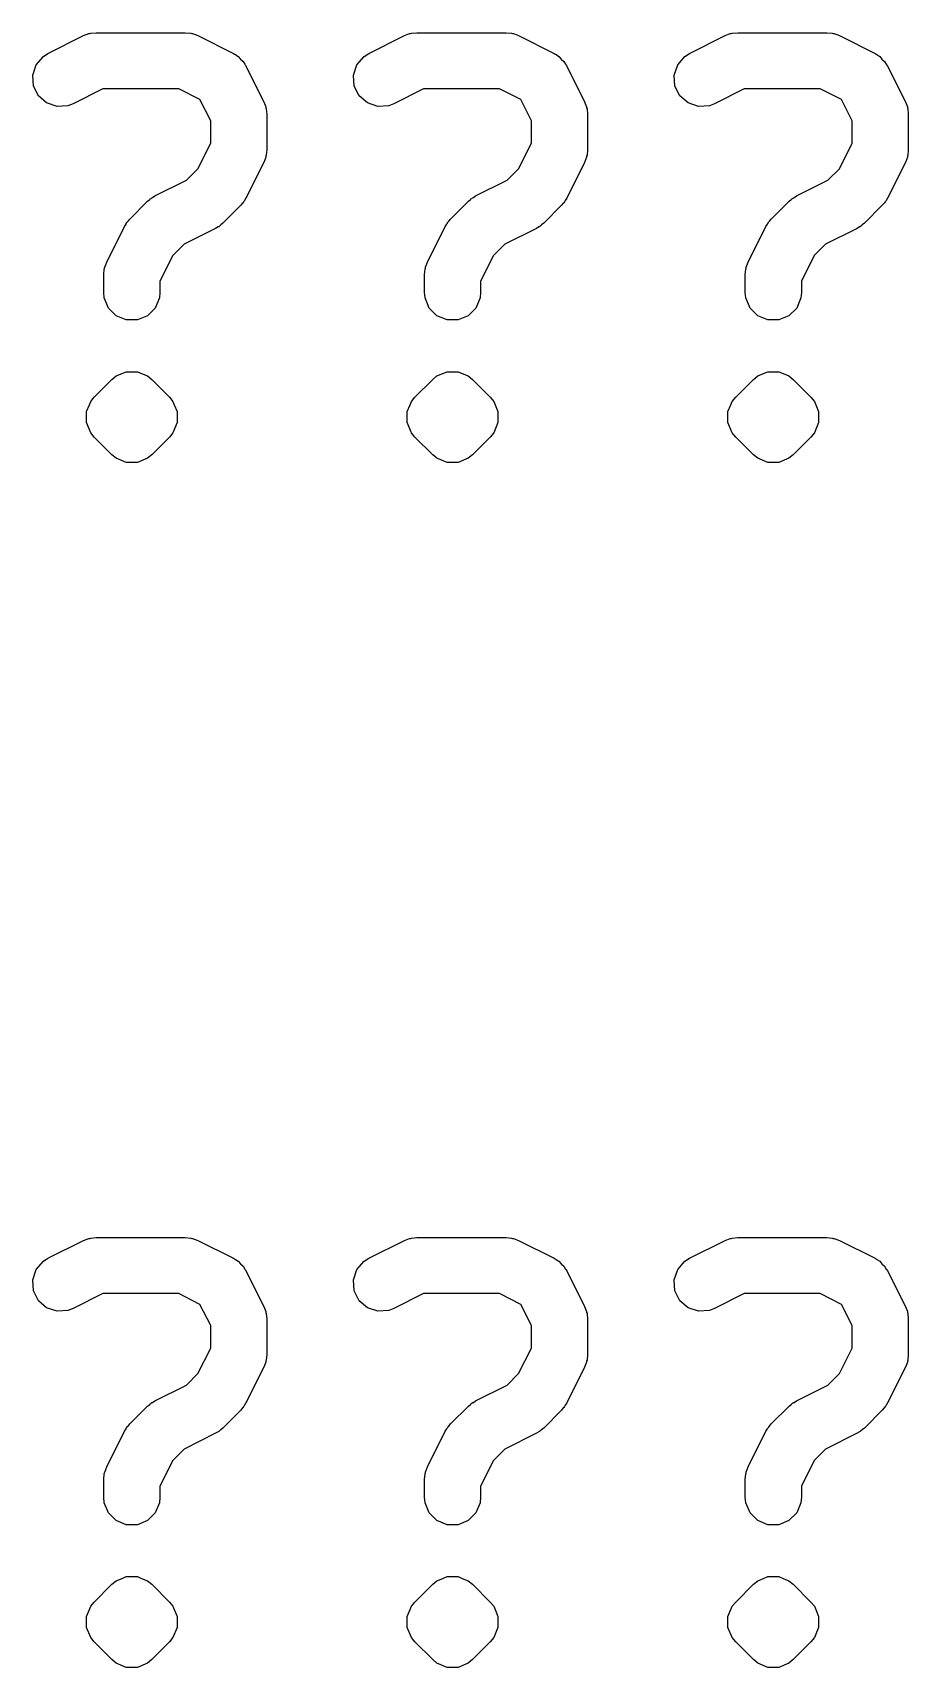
# Model space of a CAD drawing. Extents: x -2.5 to 14, y -2.7 to -1.2.
# Drawn here: x -2.1638 to -2.0717, y -1.6047 to -1.4327 of the extents above; entities that cross this region are included whole.
import ezdxf

# ---------------------------------------------------------------- set-up
doc = ezdxf.new("R2010")
doc.units = 0
doc.header["$MEASUREMENT"] = 0
doc.layers.add('BLACK', color=7, linetype='CONTINUOUS')

msp = doc.modelspace()

# ---------------------------------------------------------------- linework, layer by layer
at = {"layer": 'BLACK', "linetype": 'CONTINUOUS'}
for p, q in [((-2.16218, -1.43486), (-2.15843, -1.43298)), ((-2.15843, -1.43298), (-2.15789, -1.43277)), ((-2.15789, -1.43277), (-2.15778, -1.43277)), ((-2.15778, -1.43277), (-2.15769, -1.43273)), ((-2.15769, -1.43273), (-2.15711, -1.43267)), ((-2.15711, -1.43267), (-2.14774, -1.43267)), ((-2.14774, -1.43267), (-2.14716, -1.43273)), ((-2.14716, -1.43273), (-2.14706, -1.43277)), ((-2.14706, -1.43277), (-2.14696, -1.43277)), ((-2.14696, -1.43277), (-2.14642, -1.43298)), ((-2.14642, -1.43298), (-2.14267, -1.43486)), ((-2.12843, -1.43486), (-2.12468, -1.43298)), ((-2.12468, -1.43298), (-2.12414, -1.43277)), ((-2.12414, -1.43277), (-2.12404, -1.43277)), ((-2.12404, -1.43277), (-2.12394, -1.43273)), ((-2.12394, -1.43273), (-2.12336, -1.43267)), ((-2.12336, -1.43267), (-2.11399, -1.43267)), ((-2.11399, -1.43267), (-2.11341, -1.43273)), ((-2.11341, -1.43273), (-2.11332, -1.43277)), ((-2.11332, -1.43277), (-2.11321, -1.43277)), ((-2.11321, -1.43277), (-2.11267, -1.43298)), ((-2.11267, -1.43298), (-2.10892, -1.43486)), ((-2.09469, -1.43486), (-2.09094, -1.43298)), ((-2.09094, -1.43298), (-2.0904, -1.43277)), ((-2.0904, -1.43277), (-2.09029, -1.43277)), ((-2.09029, -1.43277), (-2.09019, -1.43273)), ((-2.09019, -1.43273), (-2.08962, -1.43267)), ((-2.08962, -1.43267), (-2.08024, -1.43267)), ((-2.08024, -1.43267), (-2.07967, -1.43273)), ((-2.07967, -1.43273), (-2.07957, -1.43277)), ((-2.07957, -1.43277), (-2.07946, -1.43277)), ((-2.07946, -1.43277), (-2.07892, -1.43298)), ((-2.07892, -1.43298), (-2.07517, -1.43486)), ((-2.16379, -1.43713), (-2.16343, -1.43604)), ((-2.16343, -1.43604), (-2.16267, -1.43516)), ((-2.16267, -1.43516), (-2.16218, -1.43486)), ((-2.14267, -1.43486), (-2.14257, -1.43492)), ((-2.14257, -1.43492), (-2.14252, -1.43493)), ((-2.14252, -1.43493), (-2.14247, -1.43498)), ((-2.14247, -1.43498), (-2.14218, -1.43516)), ((-2.14218, -1.43516), (-2.14193, -1.43544)), ((-2.14193, -1.43544), (-2.14165, -1.43569)), ((-2.14165, -1.43569), (-2.14147, -1.43598)), ((-2.14147, -1.43598), (-2.14142, -1.43604)), ((-2.14142, -1.43604), (-2.14141, -1.43608)), ((-2.14141, -1.43608), (-2.14135, -1.43618)), ((-2.13004, -1.43713), (-2.12968, -1.43604)), ((-2.12968, -1.43604), (-2.12892, -1.43516)), ((-2.12892, -1.43516), (-2.12843, -1.43486)), ((-2.10892, -1.43486), (-2.10882, -1.43492)), ((-2.10882, -1.43492), (-2.10878, -1.43493)), ((-2.10878, -1.43493), (-2.10872, -1.43498)), ((-2.10872, -1.43498), (-2.10843, -1.43516)), ((-2.10843, -1.43516), (-2.10819, -1.43544)), ((-2.10819, -1.43544), (-2.10791, -1.43569)), ((-2.10791, -1.43569), (-2.10772, -1.43598)), ((-2.10772, -1.43598), (-2.10768, -1.43604)), ((-2.10768, -1.43604), (-2.10766, -1.43608)), ((-2.10766, -1.43608), (-2.1076, -1.43618)), ((-2.0963, -1.43713), (-2.09593, -1.43604)), ((-2.09593, -1.43604), (-2.09518, -1.43516)), ((-2.09518, -1.43516), (-2.09469, -1.43486)), ((-2.07517, -1.43486), (-2.07508, -1.43492)), ((-2.07508, -1.43492), (-2.07503, -1.43493)), ((-2.07503, -1.43493), (-2.07498, -1.43498)), ((-2.07498, -1.43498), (-2.07468, -1.43516)), ((-2.07468, -1.43516), (-2.07444, -1.43544)), ((-2.07444, -1.43544), (-2.07416, -1.43569)), ((-2.07416, -1.43569), (-2.07398, -1.43598)), ((-2.07398, -1.43598), (-2.07393, -1.43604)), ((-2.07393, -1.43604), (-2.07391, -1.43608)), ((-2.07391, -1.43608), (-2.07385, -1.43618)), ((-2.16371, -1.43828), (-2.16379, -1.43713)), ((-2.14135, -1.43618), (-2.13947, -1.43993)), ((-2.12996, -1.43828), (-2.13004, -1.43713)), ((-2.1076, -1.43618), (-2.10573, -1.43993)), ((-2.09622, -1.43828), (-2.0963, -1.43713)), ((-2.07385, -1.43618), (-2.07198, -1.43993)), ((-2.16319, -1.43931), (-2.16371, -1.43828)), ((-2.16232, -1.44006), (-2.16319, -1.43931)), ((-2.15641, -1.43858), (-2.15954, -1.44014)), ((-2.14843, -1.43858), (-2.15641, -1.43858)), ((-2.14619, -1.4397), (-2.14843, -1.43858)), ((-2.12945, -1.43931), (-2.12996, -1.43828)), ((-2.12858, -1.44006), (-2.12945, -1.43931)), ((-2.12267, -1.43858), (-2.12579, -1.44014)), ((-2.11469, -1.43858), (-2.12267, -1.43858)), ((-2.11244, -1.4397), (-2.11469, -1.43858)), ((-2.0957, -1.43931), (-2.09622, -1.43828)), ((-2.09483, -1.44006), (-2.0957, -1.43931)), ((-2.08892, -1.43858), (-2.09205, -1.44014)), ((-2.08094, -1.43858), (-2.08892, -1.43858)), ((-2.0787, -1.4397), (-2.08094, -1.43858)), ((-2.16123, -1.44043), (-2.16232, -1.44006)), ((-2.16008, -1.44035), (-2.16123, -1.44043)), ((-2.15954, -1.44014), (-2.16008, -1.44035)), ((-2.14506, -1.44194), (-2.14619, -1.4397)), ((-2.13947, -1.43993), (-2.13926, -1.44047)), ((-2.13926, -1.44047), (-2.13926, -1.44057)), ((-2.13926, -1.44057), (-2.13922, -1.44067)), ((-2.13922, -1.44067), (-2.13916, -1.44125)), ((-2.12748, -1.44043), (-2.12858, -1.44006)), ((-2.12633, -1.44035), (-2.12748, -1.44043)), ((-2.12579, -1.44014), (-2.12633, -1.44035)), ((-2.11132, -1.44194), (-2.11244, -1.4397)), ((-2.10573, -1.43993), (-2.10552, -1.44047)), ((-2.10552, -1.44047), (-2.10551, -1.44057)), ((-2.10551, -1.44057), (-2.10547, -1.44067)), ((-2.10547, -1.44067), (-2.10541, -1.44125)), ((-2.09374, -1.44043), (-2.09483, -1.44006)), ((-2.09259, -1.44035), (-2.09374, -1.44043)), ((-2.09205, -1.44014), (-2.09259, -1.44035)), ((-2.07757, -1.44194), (-2.0787, -1.4397)), ((-2.07198, -1.43993), (-2.07177, -1.44047)), ((-2.07177, -1.44047), (-2.07177, -1.44057)), ((-2.07177, -1.44057), (-2.07172, -1.44067)), ((-2.07172, -1.44067), (-2.07167, -1.44125)), ((-2.14506, -1.4443), (-2.14506, -1.44194)), ((-2.13916, -1.44125), (-2.13916, -1.445)), ((-2.11132, -1.4443), (-2.11132, -1.44194)), ((-2.10541, -1.44125), (-2.10541, -1.445)), ((-2.07757, -1.4443), (-2.07757, -1.44194)), ((-2.07167, -1.44125), (-2.07167, -1.445)), ((-2.14641, -1.447), (-2.14506, -1.4443)), ((-2.11267, -1.447), (-2.11132, -1.4443)), ((-2.07892, -1.447), (-2.07757, -1.4443)), ((-2.13947, -1.44632), (-2.14135, -1.45007)), ((-2.13926, -1.44578), (-2.13947, -1.44632)), ((-2.13922, -1.44557), (-2.13926, -1.44567)), ((-2.13926, -1.44567), (-2.13926, -1.44578)), ((-2.13916, -1.445), (-2.13922, -1.44557)), ((-2.10573, -1.44632), (-2.1076, -1.45007)), ((-2.10552, -1.44578), (-2.10573, -1.44632)), ((-2.10551, -1.44567), (-2.10552, -1.44578)), ((-2.10547, -1.44557), (-2.10551, -1.44567)), ((-2.10541, -1.445), (-2.10547, -1.44557)), ((-2.07198, -1.44632), (-2.07385, -1.45007)), ((-2.07177, -1.44578), (-2.07198, -1.44632)), ((-2.07172, -1.44557), (-2.07177, -1.44567)), ((-2.07177, -1.44567), (-2.07177, -1.44578)), ((-2.07167, -1.445), (-2.07172, -1.44557)), ((-2.14761, -1.44819), (-2.14641, -1.447)), ((-2.11387, -1.44819), (-2.11267, -1.447)), ((-2.08012, -1.44819), (-2.07892, -1.447)), ((-2.15093, -1.44985), (-2.14761, -1.44819)), ((-2.11719, -1.44985), (-2.11387, -1.44819)), ((-2.08344, -1.44985), (-2.08012, -1.44819)), ((-2.15357, -1.45228), (-2.1517, -1.45041)), ((-2.1517, -1.45041), (-2.15147, -1.45022)), ((-2.15147, -1.45022), (-2.15142, -1.45016)), ((-2.15142, -1.45016), (-2.15133, -1.45011)), ((-2.15133, -1.45011), (-2.15125, -1.45004)), ((-2.15125, -1.45004), (-2.15118, -1.45001)), ((-2.15118, -1.45001), (-2.15093, -1.44985)), ((-2.1419, -1.45083), (-2.14377, -1.45271)), ((-2.14171, -1.45061), (-2.1419, -1.45083)), ((-2.14165, -1.45056), (-2.14171, -1.45061)), ((-2.1416, -1.45047), (-2.14165, -1.45056)), ((-2.14153, -1.45039), (-2.1416, -1.45047)), ((-2.1415, -1.45031), (-2.14153, -1.45039)), ((-2.14135, -1.45007), (-2.1415, -1.45031)), ((-2.11983, -1.45228), (-2.11795, -1.45041)), ((-2.11795, -1.45041), (-2.11773, -1.45022)), ((-2.11773, -1.45022), (-2.11768, -1.45016)), ((-2.11768, -1.45016), (-2.11759, -1.45011)), ((-2.11759, -1.45011), (-2.11751, -1.45004)), ((-2.11751, -1.45004), (-2.11743, -1.45001)), ((-2.11743, -1.45001), (-2.11719, -1.44985)), ((-2.10815, -1.45083), (-2.11003, -1.45271)), ((-2.10797, -1.45061), (-2.10815, -1.45083)), ((-2.10791, -1.45056), (-2.10797, -1.45061)), ((-2.10785, -1.45047), (-2.10791, -1.45056)), ((-2.10779, -1.45039), (-2.10785, -1.45047)), ((-2.10776, -1.45031), (-2.10779, -1.45039)), ((-2.1076, -1.45007), (-2.10776, -1.45031)), ((-2.08608, -1.45228), (-2.08421, -1.45041)), ((-2.08421, -1.45041), (-2.08398, -1.45022)), ((-2.08398, -1.45022), (-2.08393, -1.45016)), ((-2.08393, -1.45016), (-2.08384, -1.45011)), ((-2.08384, -1.45011), (-2.08376, -1.45004)), ((-2.08376, -1.45004), (-2.08369, -1.45001)), ((-2.08369, -1.45001), (-2.08344, -1.44985)), ((-2.07441, -1.45083), (-2.07628, -1.45271)), ((-2.07422, -1.45061), (-2.07441, -1.45083)), ((-2.07416, -1.45056), (-2.07422, -1.45061)), ((-2.07411, -1.45047), (-2.07416, -1.45056)), ((-2.07404, -1.45039), (-2.07411, -1.45047)), ((-2.07401, -1.45031), (-2.07404, -1.45039)), ((-2.07385, -1.45007), (-2.07401, -1.45031)), ((-2.156, -1.4568), (-2.15413, -1.45305)), ((-2.15413, -1.45305), (-2.15397, -1.4528)), ((-2.15397, -1.4528), (-2.15394, -1.45273)), ((-2.15394, -1.45273), (-2.15387, -1.45265)), ((-2.15387, -1.45265), (-2.15382, -1.45256)), ((-2.15382, -1.45256), (-2.15376, -1.45251)), ((-2.15376, -1.45251), (-2.15357, -1.45228)), ((-2.14454, -1.45326), (-2.14786, -1.45492)), ((-2.14429, -1.45311), (-2.14454, -1.45326)), ((-2.14422, -1.45308), (-2.14429, -1.45311)), ((-2.14414, -1.45301), (-2.14422, -1.45308)), ((-2.14405, -1.45295), (-2.14414, -1.45301)), ((-2.144, -1.45289), (-2.14405, -1.45295)), ((-2.14377, -1.45271), (-2.144, -1.45289)), ((-2.12226, -1.4568), (-2.12038, -1.45305)), ((-2.12038, -1.45305), (-2.12023, -1.4528)), ((-2.12023, -1.4528), (-2.1202, -1.45273)), ((-2.1202, -1.45273), (-2.12013, -1.45265)), ((-2.12013, -1.45265), (-2.12007, -1.45256)), ((-2.12007, -1.45256), (-2.12001, -1.45251)), ((-2.12001, -1.45251), (-2.11983, -1.45228)), ((-2.1108, -1.45326), (-2.11412, -1.45492)), ((-2.11055, -1.45311), (-2.1108, -1.45326)), ((-2.11048, -1.45308), (-2.11055, -1.45311)), ((-2.11039, -1.45301), (-2.11048, -1.45308)), ((-2.11031, -1.45295), (-2.11039, -1.45301)), ((-2.11025, -1.45289), (-2.11031, -1.45295)), ((-2.11003, -1.45271), (-2.11025, -1.45289)), ((-2.08851, -1.4568), (-2.08664, -1.45305)), ((-2.08664, -1.45305), (-2.08648, -1.4528)), ((-2.08648, -1.4528), (-2.08645, -1.45273)), ((-2.08645, -1.45273), (-2.08638, -1.45265)), ((-2.08638, -1.45265), (-2.08633, -1.45256)), ((-2.08633, -1.45256), (-2.08627, -1.45251)), ((-2.08627, -1.45251), (-2.08608, -1.45228)), ((-2.07705, -1.45326), (-2.08037, -1.45492)), ((-2.0768, -1.45311), (-2.07705, -1.45326)), ((-2.07673, -1.45308), (-2.0768, -1.45311)), ((-2.07665, -1.45301), (-2.07673, -1.45308)), ((-2.07656, -1.45295), (-2.07665, -1.45301)), ((-2.07651, -1.45289), (-2.07656, -1.45295)), ((-2.07628, -1.45271), (-2.07651, -1.45289)), ((-2.14786, -1.45492), (-2.14906, -1.45612)), ((-2.11412, -1.45492), (-2.11531, -1.45612)), ((-2.08037, -1.45492), (-2.08157, -1.45612)), ((-2.14906, -1.45612), (-2.15041, -1.45882)), ((-2.11531, -1.45612), (-2.11666, -1.45882)), ((-2.08157, -1.45612), (-2.08292, -1.45882)), ((-2.15631, -1.45812), (-2.15626, -1.45754)), ((-2.15631, -1.45999), (-2.15631, -1.45812)), ((-2.15626, -1.45754), (-2.15622, -1.45745)), ((-2.15622, -1.45745), (-2.15621, -1.45734)), ((-2.15621, -1.45734), (-2.156, -1.4568)), ((-2.12257, -1.45812), (-2.12251, -1.45754)), ((-2.12257, -1.45999), (-2.12257, -1.45812)), ((-2.12251, -1.45754), (-2.12247, -1.45745)), ((-2.12247, -1.45745), (-2.12246, -1.45734)), ((-2.12246, -1.45734), (-2.12226, -1.4568)), ((-2.08882, -1.45812), (-2.08877, -1.45754)), ((-2.08882, -1.45999), (-2.08882, -1.45812)), ((-2.08877, -1.45754), (-2.08872, -1.45745)), ((-2.08872, -1.45734), (-2.08851, -1.4568)), ((-2.08872, -1.45745), (-2.08872, -1.45734)), ((-2.15626, -1.46057), (-2.15631, -1.45999)), ((-2.15041, -1.45999), (-2.15046, -1.46057)), ((-2.15041, -1.45882), (-2.15041, -1.45999)), ((-2.12251, -1.46057), (-2.12257, -1.45999)), ((-2.11666, -1.45999), (-2.11672, -1.46057)), ((-2.11666, -1.45882), (-2.11666, -1.45999)), ((-2.08877, -1.46057), (-2.08882, -1.45999)), ((-2.08292, -1.45999), (-2.08297, -1.46057)), ((-2.08292, -1.45882), (-2.08292, -1.45999)), ((-2.15582, -1.46164), (-2.15626, -1.46057)), ((-2.155, -1.46245), (-2.15582, -1.46164)), ((-2.15091, -1.46164), (-2.15172, -1.46245)), ((-2.15046, -1.46057), (-2.15091, -1.46164)), ((-2.12207, -1.46164), (-2.12251, -1.46057)), ((-2.12126, -1.46245), (-2.12207, -1.46164)), ((-2.11716, -1.46164), (-2.11797, -1.46245)), ((-2.11672, -1.46057), (-2.11716, -1.46164)), ((-2.08832, -1.46164), (-2.08877, -1.46057)), ((-2.08751, -1.46245), (-2.08832, -1.46164)), ((-2.08341, -1.46164), (-2.08423, -1.46245)), ((-2.08297, -1.46057), (-2.08341, -1.46164)), ((-2.15394, -1.46289), (-2.155, -1.46245)), ((-2.15278, -1.46289), (-2.15394, -1.46289)), ((-2.15172, -1.46245), (-2.15278, -1.46289)), ((-2.12019, -1.46289), (-2.12126, -1.46245)), ((-2.11904, -1.46289), (-2.12019, -1.46289)), ((-2.11797, -1.46245), (-2.11904, -1.46289)), ((-2.08645, -1.46289), (-2.08751, -1.46245)), ((-2.08529, -1.46289), (-2.08645, -1.46289)), ((-2.08423, -1.46245), (-2.08529, -1.46289)), ((-2.155, -1.46879), (-2.15438, -1.46853)), ((-2.15438, -1.46853), (-2.15394, -1.46835)), ((-2.15394, -1.46835), (-2.15278, -1.46835)), ((-2.15278, -1.46835), (-2.15278, -1.46835)), ((-2.15278, -1.46835), (-2.15234, -1.46853)), ((-2.15234, -1.46853), (-2.15172, -1.46879)), ((-2.12126, -1.46879), (-2.12063, -1.46853)), ((-2.12063, -1.46853), (-2.12019, -1.46835)), ((-2.12019, -1.46835), (-2.11904, -1.46835)), ((-2.11904, -1.46835), (-2.11904, -1.46835)), ((-2.11904, -1.46835), (-2.1186, -1.46853)), ((-2.1186, -1.46853), (-2.11797, -1.46879)), ((-2.08751, -1.46879), (-2.08689, -1.46853)), ((-2.08689, -1.46853), (-2.08645, -1.46835)), ((-2.08645, -1.46835), (-2.08529, -1.46835)), ((-2.08529, -1.46835), (-2.08529, -1.46835)), ((-2.08529, -1.46835), (-2.08485, -1.46853)), ((-2.08485, -1.46853), (-2.08423, -1.46879)), ((-2.15732, -1.47103), (-2.15545, -1.46916)), ((-2.15545, -1.46916), (-2.155, -1.46879)), ((-2.155, -1.46879), (-2.155, -1.46879)), ((-2.15172, -1.46879), (-2.15172, -1.46879)), ((-2.15172, -1.46879), (-2.15127, -1.46916)), ((-2.15127, -1.46916), (-2.1494, -1.47103)), ((-2.12358, -1.47103), (-2.1217, -1.46916)), ((-2.1217, -1.46916), (-2.12126, -1.46879)), ((-2.12126, -1.46879), (-2.12126, -1.46879)), ((-2.11797, -1.46879), (-2.11797, -1.46879)), ((-2.11797, -1.46879), (-2.11753, -1.46916)), ((-2.11753, -1.46916), (-2.11565, -1.47103)), ((-2.08983, -1.47103), (-2.08796, -1.46916)), ((-2.08796, -1.46916), (-2.08751, -1.46879)), ((-2.08751, -1.46879), (-2.08751, -1.46879)), ((-2.08423, -1.46879), (-2.08423, -1.46879)), ((-2.08423, -1.46879), (-2.08378, -1.46916)), ((-2.08378, -1.46916), (-2.08191, -1.47103)), ((-2.15813, -1.47254), (-2.15783, -1.47182)), ((-2.15783, -1.47182), (-2.15769, -1.47148)), ((-2.15769, -1.47148), (-2.15732, -1.47103)), ((-2.1494, -1.47103), (-2.14903, -1.47148)), ((-2.14903, -1.47148), (-2.14889, -1.47182)), ((-2.14889, -1.47182), (-2.14859, -1.47254)), ((-2.12439, -1.47254), (-2.12409, -1.47182)), ((-2.12409, -1.47182), (-2.12394, -1.47148)), ((-2.12394, -1.47148), (-2.12358, -1.47103)), ((-2.11565, -1.47103), (-2.11529, -1.47148)), ((-2.11529, -1.47148), (-2.11514, -1.47182)), ((-2.11514, -1.47182), (-2.11484, -1.47254)), ((-2.09064, -1.47254), (-2.09034, -1.47182)), ((-2.09034, -1.47182), (-2.0902, -1.47148)), ((-2.0902, -1.47148), (-2.08983, -1.47103)), ((-2.08191, -1.47103), (-2.08154, -1.47148)), ((-2.08154, -1.47148), (-2.0814, -1.47182)), ((-2.0814, -1.47182), (-2.0811, -1.47254)), ((-2.15813, -1.47369), (-2.15813, -1.47254)), ((-2.15769, -1.47476), (-2.15813, -1.47369)), ((-2.14859, -1.47369), (-2.14903, -1.47476)), ((-2.14859, -1.47254), (-2.14859, -1.47369)), ((-2.12439, -1.47369), (-2.12439, -1.47254)), ((-2.12394, -1.47476), (-2.12439, -1.47369)), ((-2.11484, -1.47369), (-2.11529, -1.47476)), ((-2.11484, -1.47254), (-2.11484, -1.47369)), ((-2.09064, -1.47369), (-2.09064, -1.47254)), ((-2.0902, -1.47476), (-2.09064, -1.47369)), ((-2.0811, -1.47369), (-2.08154, -1.47476)), ((-2.0811, -1.47254), (-2.0811, -1.47369)), ((-2.15732, -1.47521), (-2.15769, -1.47476)), ((-2.15545, -1.47708), (-2.15732, -1.47521)), ((-2.1494, -1.47521), (-2.15127, -1.47708)), ((-2.14903, -1.47476), (-2.1494, -1.47521)), ((-2.12358, -1.47521), (-2.12394, -1.47476)), ((-2.1217, -1.47708), (-2.12358, -1.47521)), ((-2.11565, -1.47521), (-2.11753, -1.47708)), ((-2.11529, -1.47476), (-2.11565, -1.47521)), ((-2.08983, -1.47521), (-2.0902, -1.47476)), ((-2.08796, -1.47708), (-2.08983, -1.47521)), ((-2.08191, -1.47521), (-2.08378, -1.47708)), ((-2.08154, -1.47476), (-2.08191, -1.47521)), ((-2.155, -1.47745), (-2.15545, -1.47708)), ((-2.15127, -1.47708), (-2.15172, -1.47745)), ((-2.12126, -1.47745), (-2.1217, -1.47708)), ((-2.11753, -1.47708), (-2.11797, -1.47745)), ((-2.08751, -1.47745), (-2.08796, -1.47708)), ((-2.08378, -1.47708), (-2.08423, -1.47745)), ((-2.15394, -1.47789), (-2.155, -1.47745)), ((-2.15278, -1.47789), (-2.15394, -1.47789)), ((-2.15394, -1.47789), (-2.15394, -1.47789)), ((-2.15172, -1.47745), (-2.15278, -1.47789)), ((-2.15278, -1.47789), (-2.15278, -1.47789)), ((-2.12019, -1.47789), (-2.12126, -1.47745)), ((-2.11904, -1.47789), (-2.12019, -1.47789)), ((-2.12019, -1.47789), (-2.12019, -1.47789)), ((-2.11797, -1.47745), (-2.11904, -1.47789)), ((-2.11904, -1.47789), (-2.11904, -1.47789)), ((-2.08645, -1.47789), (-2.08751, -1.47745)), ((-2.08529, -1.47789), (-2.08645, -1.47789)), ((-2.08645, -1.47789), (-2.08645, -1.47789)), ((-2.08423, -1.47745), (-2.08529, -1.47789)), ((-2.08529, -1.47789), (-2.08529, -1.47789)), ((-2.16218, -1.56162), (-2.15843, -1.55975)), ((-2.15843, -1.55975), (-2.15789, -1.55954)), ((-2.15789, -1.55954), (-2.15778, -1.55953)), ((-2.15778, -1.55953), (-2.15769, -1.55949)), ((-2.15769, -1.55949), (-2.15711, -1.55944)), ((-2.15711, -1.55944), (-2.14774, -1.55944)), ((-2.14774, -1.55944), (-2.14716, -1.55949)), ((-2.14716, -1.55949), (-2.14706, -1.55953)), ((-2.14706, -1.55953), (-2.14696, -1.55954)), ((-2.14696, -1.55954), (-2.14642, -1.55975)), ((-2.14642, -1.55975), (-2.14267, -1.56162)), ((-2.12843, -1.56162), (-2.12468, -1.55975)), ((-2.12468, -1.55975), (-2.12414, -1.55954)), ((-2.12414, -1.55954), (-2.12404, -1.55953)), ((-2.12404, -1.55953), (-2.12394, -1.55949)), ((-2.12394, -1.55949), (-2.12336, -1.55944)), ((-2.12336, -1.55944), (-2.11399, -1.55944)), ((-2.11399, -1.55944), (-2.11341, -1.55949)), ((-2.11341, -1.55949), (-2.11332, -1.55953)), ((-2.11332, -1.55953), (-2.11321, -1.55954)), ((-2.11321, -1.55954), (-2.11267, -1.55975)), ((-2.11267, -1.55975), (-2.10892, -1.56162)), ((-2.09469, -1.56162), (-2.09094, -1.55975)), ((-2.09094, -1.55975), (-2.0904, -1.55954)), ((-2.0904, -1.55954), (-2.09029, -1.55953)), ((-2.09029, -1.55953), (-2.09019, -1.55949)), ((-2.09019, -1.55949), (-2.08962, -1.55944)), ((-2.08962, -1.55944), (-2.08024, -1.55944)), ((-2.08024, -1.55944), (-2.07967, -1.55949)), ((-2.07967, -1.55949), (-2.07957, -1.55953)), ((-2.07957, -1.55953), (-2.07946, -1.55954)), ((-2.07946, -1.55954), (-2.07892, -1.55975)), ((-2.07892, -1.55975), (-2.07517, -1.56162)), ((-2.16267, -1.56193), (-2.16218, -1.56162)), ((-2.14267, -1.56162), (-2.14257, -1.56168)), ((-2.12892, -1.56193), (-2.12843, -1.56162)), ((-2.10892, -1.56162), (-2.10882, -1.56168)), ((-2.09518, -1.56193), (-2.09469, -1.56162)), ((-2.07517, -1.56162), (-2.07508, -1.56168)), ((-2.16379, -1.5639), (-2.16343, -1.5628)), ((-2.16343, -1.5628), (-2.16267, -1.56193)), ((-2.14257, -1.56168), (-2.14252, -1.5617)), ((-2.14252, -1.5617), (-2.14247, -1.56175)), ((-2.14247, -1.56175), (-2.14218, -1.56193)), ((-2.14218, -1.56193), (-2.14193, -1.56221)), ((-2.14193, -1.56221), (-2.14165, -1.56245)), ((-2.14165, -1.56245), (-2.14147, -1.56275)), ((-2.14147, -1.56275), (-2.14142, -1.5628)), ((-2.14142, -1.5628), (-2.14141, -1.56285)), ((-2.14141, -1.56285), (-2.14135, -1.56294)), ((-2.14135, -1.56294), (-2.13947, -1.56669)), ((-2.13004, -1.5639), (-2.12968, -1.5628)), ((-2.12968, -1.5628), (-2.12892, -1.56193)), ((-2.10882, -1.56168), (-2.10878, -1.5617)), ((-2.10878, -1.5617), (-2.10872, -1.56175)), ((-2.10872, -1.56175), (-2.10843, -1.56193)), ((-2.10843, -1.56193), (-2.10819, -1.56221)), ((-2.10819, -1.56221), (-2.10791, -1.56245)), ((-2.10791, -1.56245), (-2.10772, -1.56275)), ((-2.10772, -1.56275), (-2.10768, -1.5628)), ((-2.10768, -1.5628), (-2.10766, -1.56285)), ((-2.10766, -1.56285), (-2.1076, -1.56294)), ((-2.1076, -1.56294), (-2.10573, -1.56669)), ((-2.0963, -1.5639), (-2.09593, -1.5628)), ((-2.09593, -1.5628), (-2.09518, -1.56193)), ((-2.07508, -1.56168), (-2.07503, -1.5617)), ((-2.07503, -1.5617), (-2.07498, -1.56175)), ((-2.07498, -1.56175), (-2.07468, -1.56193)), ((-2.07468, -1.56193), (-2.07444, -1.56221)), ((-2.07444, -1.56221), (-2.07416, -1.56245)), ((-2.07416, -1.56245), (-2.07398, -1.56275)), ((-2.07398, -1.56275), (-2.07393, -1.5628)), ((-2.07393, -1.5628), (-2.07391, -1.56285)), ((-2.07391, -1.56285), (-2.07385, -1.56294)), ((-2.07385, -1.56294), (-2.07198, -1.56669)), ((-2.16371, -1.56504), (-2.16379, -1.5639)), ((-2.16319, -1.56608), (-2.16371, -1.56504)), ((-2.12996, -1.56504), (-2.13004, -1.5639)), ((-2.12945, -1.56608), (-2.12996, -1.56504)), ((-2.09622, -1.56504), (-2.0963, -1.5639)), ((-2.0957, -1.56608), (-2.09622, -1.56504)), ((-2.16232, -1.56683), (-2.16319, -1.56608)), ((-2.15641, -1.56534), (-2.15954, -1.56691)), ((-2.14843, -1.56534), (-2.15641, -1.56534)), ((-2.14619, -1.56647), (-2.14843, -1.56534)), ((-2.14506, -1.56871), (-2.14619, -1.56647)), ((-2.13947, -1.56669), (-2.13926, -1.56723)), ((-2.12858, -1.56683), (-2.12945, -1.56608)), ((-2.12267, -1.56534), (-2.12579, -1.56691)), ((-2.11469, -1.56534), (-2.12267, -1.56534)), ((-2.11244, -1.56647), (-2.11469, -1.56534)), ((-2.11132, -1.56871), (-2.11244, -1.56647)), ((-2.10573, -1.56669), (-2.10552, -1.56723)), ((-2.09483, -1.56683), (-2.0957, -1.56608)), ((-2.08892, -1.56534), (-2.09205, -1.56691)), ((-2.08094, -1.56534), (-2.08892, -1.56534)), ((-2.0787, -1.56647), (-2.08094, -1.56534)), ((-2.07757, -1.56871), (-2.0787, -1.56647)), ((-2.07198, -1.56669), (-2.07177, -1.56723)), ((-2.16123, -1.56719), (-2.16232, -1.56683)), ((-2.16008, -1.56711), (-2.16123, -1.56719)), ((-2.15954, -1.56691), (-2.16008, -1.56711)), ((-2.13926, -1.56723), (-2.13926, -1.56734)), ((-2.13926, -1.56734), (-2.13922, -1.56744)), ((-2.13922, -1.56744), (-2.13916, -1.56801)), ((-2.13916, -1.56801), (-2.13916, -1.57176)), ((-2.12748, -1.56719), (-2.12858, -1.56683)), ((-2.12633, -1.56711), (-2.12748, -1.56719)), ((-2.12579, -1.56691), (-2.12633, -1.56711)), ((-2.10552, -1.56723), (-2.10551, -1.56734)), ((-2.10551, -1.56734), (-2.10547, -1.56744)), ((-2.10547, -1.56744), (-2.10541, -1.56801)), ((-2.10541, -1.56801), (-2.10541, -1.57176)), ((-2.09374, -1.56719), (-2.09483, -1.56683)), ((-2.09259, -1.56711), (-2.09374, -1.56719)), ((-2.09205, -1.56691), (-2.09259, -1.56711)), ((-2.07177, -1.56723), (-2.07177, -1.56734)), ((-2.07177, -1.56734), (-2.07172, -1.56744)), ((-2.07172, -1.56744), (-2.07167, -1.56801)), ((-2.07167, -1.56801), (-2.07167, -1.57176)), ((-2.14506, -1.57107), (-2.14506, -1.56871)), ((-2.11132, -1.57107), (-2.11132, -1.56871)), ((-2.07757, -1.57107), (-2.07757, -1.56871)), ((-2.14641, -1.57376), (-2.14506, -1.57107)), ((-2.13916, -1.57176), (-2.13922, -1.57234)), ((-2.11267, -1.57376), (-2.11132, -1.57107)), ((-2.10541, -1.57176), (-2.10547, -1.57234)), ((-2.07892, -1.57376), (-2.07757, -1.57107)), ((-2.07167, -1.57176), (-2.07172, -1.57234)), ((-2.13947, -1.57308), (-2.14135, -1.57683)), ((-2.13926, -1.57254), (-2.13947, -1.57308)), ((-2.13922, -1.57234), (-2.13926, -1.57244)), ((-2.13926, -1.57244), (-2.13926, -1.57254)), ((-2.10573, -1.57308), (-2.1076, -1.57683)), ((-2.10552, -1.57254), (-2.10573, -1.57308)), ((-2.10551, -1.57244), (-2.10552, -1.57254)), ((-2.10547, -1.57234), (-2.10551, -1.57244)), ((-2.07198, -1.57308), (-2.07385, -1.57683)), ((-2.07177, -1.57254), (-2.07198, -1.57308)), ((-2.07172, -1.57234), (-2.07177, -1.57244)), ((-2.07177, -1.57244), (-2.07177, -1.57254)), ((-2.15093, -1.57662), (-2.14761, -1.57496)), ((-2.14761, -1.57496), (-2.14641, -1.57376)), ((-2.11719, -1.57662), (-2.11387, -1.57496)), ((-2.11387, -1.57496), (-2.11267, -1.57376)), ((-2.08344, -1.57662), (-2.08012, -1.57496)), ((-2.08012, -1.57496), (-2.07892, -1.57376)), ((-2.1517, -1.57717), (-2.15147, -1.57699)), ((-2.15147, -1.57699), (-2.15142, -1.57693)), ((-2.15142, -1.57693), (-2.15133, -1.57687)), ((-2.15133, -1.57687), (-2.15125, -1.57681)), ((-2.15125, -1.57681), (-2.15118, -1.57678)), ((-2.15118, -1.57678), (-2.15093, -1.57662)), ((-2.1415, -1.57708), (-2.14153, -1.57715)), ((-2.14135, -1.57683), (-2.1415, -1.57708)), ((-2.11795, -1.57717), (-2.11773, -1.57699)), ((-2.11773, -1.57699), (-2.11768, -1.57693)), ((-2.11768, -1.57693), (-2.11759, -1.57687)), ((-2.11759, -1.57687), (-2.11751, -1.57681)), ((-2.11751, -1.57681), (-2.11743, -1.57678)), ((-2.11743, -1.57678), (-2.11719, -1.57662)), ((-2.10776, -1.57708), (-2.10779, -1.57715)), ((-2.1076, -1.57683), (-2.10776, -1.57708)), ((-2.08421, -1.57717), (-2.08398, -1.57699)), ((-2.08398, -1.57699), (-2.08393, -1.57693)), ((-2.08393, -1.57693), (-2.08384, -1.57687)), ((-2.08384, -1.57687), (-2.08376, -1.57681)), ((-2.08376, -1.57681), (-2.08369, -1.57678)), ((-2.08369, -1.57678), (-2.08344, -1.57662)), ((-2.07401, -1.57708), (-2.07404, -1.57715)), ((-2.07385, -1.57683), (-2.07401, -1.57708)), ((-2.15357, -1.57905), (-2.1517, -1.57717)), ((-2.1419, -1.5776), (-2.14377, -1.57948)), ((-2.14171, -1.57737), (-2.1419, -1.5776)), ((-2.14165, -1.57732), (-2.14171, -1.57737)), ((-2.1416, -1.57723), (-2.14165, -1.57732)), ((-2.14153, -1.57715), (-2.1416, -1.57723)), ((-2.11983, -1.57905), (-2.11795, -1.57717)), ((-2.10815, -1.5776), (-2.11003, -1.57948)), ((-2.10797, -1.57737), (-2.10815, -1.5776)), ((-2.10791, -1.57732), (-2.10797, -1.57737)), ((-2.10785, -1.57723), (-2.10791, -1.57732)), ((-2.10779, -1.57715), (-2.10785, -1.57723)), ((-2.08608, -1.57905), (-2.08421, -1.57717)), ((-2.07441, -1.5776), (-2.07628, -1.57948)), ((-2.07422, -1.57737), (-2.07441, -1.5776)), ((-2.07416, -1.57732), (-2.07422, -1.57737)), ((-2.07411, -1.57723), (-2.07416, -1.57732)), ((-2.07404, -1.57715), (-2.07411, -1.57723)), ((-2.156, -1.58357), (-2.15413, -1.57982)), ((-2.15413, -1.57982), (-2.15397, -1.57957)), ((-2.15397, -1.57957), (-2.15394, -1.5795)), ((-2.15394, -1.5795), (-2.15387, -1.57942)), ((-2.15387, -1.57942), (-2.15382, -1.57933)), ((-2.15382, -1.57933), (-2.15376, -1.57928)), ((-2.15376, -1.57928), (-2.15357, -1.57905)), ((-2.14454, -1.58003), (-2.14786, -1.58169)), ((-2.14429, -1.57987), (-2.14454, -1.58003)), ((-2.14422, -1.57984), (-2.14429, -1.57987)), ((-2.14414, -1.57978), (-2.14422, -1.57984)), ((-2.14405, -1.57972), (-2.14414, -1.57978)), ((-2.144, -1.57966), (-2.14405, -1.57972)), ((-2.14377, -1.57948), (-2.144, -1.57966)), ((-2.12226, -1.58357), (-2.12038, -1.57982)), ((-2.12038, -1.57982), (-2.12023, -1.57957)), ((-2.12023, -1.57957), (-2.1202, -1.5795)), ((-2.1202, -1.5795), (-2.12013, -1.57942)), ((-2.12013, -1.57942), (-2.12007, -1.57933)), ((-2.12007, -1.57933), (-2.12001, -1.57928)), ((-2.12001, -1.57928), (-2.11983, -1.57905)), ((-2.1108, -1.58003), (-2.11412, -1.58169)), ((-2.11055, -1.57987), (-2.1108, -1.58003)), ((-2.11048, -1.57984), (-2.11055, -1.57987)), ((-2.11039, -1.57978), (-2.11048, -1.57984)), ((-2.11031, -1.57972), (-2.11039, -1.57978)), ((-2.11025, -1.57966), (-2.11031, -1.57972)), ((-2.11003, -1.57948), (-2.11025, -1.57966)), ((-2.08851, -1.58357), (-2.08664, -1.57982)), ((-2.08664, -1.57982), (-2.08648, -1.57957)), ((-2.08648, -1.57957), (-2.08645, -1.5795)), ((-2.08645, -1.5795), (-2.08638, -1.57942)), ((-2.08638, -1.57942), (-2.08633, -1.57933)), ((-2.08633, -1.57933), (-2.08627, -1.57928)), ((-2.08627, -1.57928), (-2.08608, -1.57905)), ((-2.07705, -1.58003), (-2.08037, -1.58169)), ((-2.0768, -1.57987), (-2.07705, -1.58003)), ((-2.07673, -1.57984), (-2.0768, -1.57987)), ((-2.07665, -1.57978), (-2.07673, -1.57984)), ((-2.07656, -1.57972), (-2.07665, -1.57978)), ((-2.07651, -1.57966), (-2.07656, -1.57972)), ((-2.07628, -1.57948), (-2.07651, -1.57966)), ((-2.14786, -1.58169), (-2.14906, -1.58289)), ((-2.11412, -1.58169), (-2.11531, -1.58289)), ((-2.08037, -1.58169), (-2.08157, -1.58289)), ((-2.15621, -1.58411), (-2.156, -1.58357)), ((-2.14906, -1.58289), (-2.15041, -1.58558)), ((-2.12246, -1.58411), (-2.12226, -1.58357)), ((-2.11531, -1.58289), (-2.11666, -1.58558)), ((-2.08872, -1.58411), (-2.08851, -1.58357)), ((-2.08157, -1.58289), (-2.08292, -1.58558)), ((-2.15631, -1.58489), (-2.15626, -1.58431)), ((-2.15631, -1.58676), (-2.15631, -1.58489)), ((-2.15626, -1.58431), (-2.15622, -1.58421)), ((-2.15622, -1.58421), (-2.15621, -1.58411)), ((-2.15041, -1.58558), (-2.15041, -1.58676)), ((-2.12257, -1.58489), (-2.12251, -1.58431)), ((-2.12257, -1.58676), (-2.12257, -1.58489)), ((-2.12251, -1.58431), (-2.12247, -1.58421)), ((-2.12247, -1.58421), (-2.12246, -1.58411)), ((-2.11666, -1.58558), (-2.11666, -1.58676)), ((-2.08882, -1.58489), (-2.08877, -1.58431)), ((-2.08882, -1.58676), (-2.08882, -1.58489)), ((-2.08877, -1.58431), (-2.08872, -1.58421)), ((-2.08872, -1.58421), (-2.08872, -1.58411)), ((-2.08292, -1.58558), (-2.08292, -1.58676)), ((-2.15626, -1.58734), (-2.15631, -1.58676)), ((-2.15582, -1.5884), (-2.15626, -1.58734)), ((-2.15046, -1.58734), (-2.15091, -1.5884)), ((-2.15041, -1.58676), (-2.15046, -1.58734)), ((-2.12251, -1.58734), (-2.12257, -1.58676)), ((-2.12207, -1.5884), (-2.12251, -1.58734)), ((-2.11672, -1.58734), (-2.11716, -1.5884)), ((-2.11666, -1.58676), (-2.11672, -1.58734)), ((-2.08877, -1.58734), (-2.08882, -1.58676)), ((-2.08832, -1.5884), (-2.08877, -1.58734)), ((-2.08297, -1.58734), (-2.08341, -1.5884)), ((-2.08292, -1.58676), (-2.08297, -1.58734)), ((-2.155, -1.58922), (-2.15582, -1.5884)), ((-2.15091, -1.5884), (-2.15172, -1.58922)), ((-2.12126, -1.58922), (-2.12207, -1.5884)), ((-2.11716, -1.5884), (-2.11797, -1.58922)), ((-2.08751, -1.58922), (-2.08832, -1.5884)), ((-2.08341, -1.5884), (-2.08423, -1.58922)), ((-2.15394, -1.58966), (-2.155, -1.58922)), ((-2.15278, -1.58966), (-2.15394, -1.58966)), ((-2.15172, -1.58922), (-2.15278, -1.58966)), ((-2.12019, -1.58966), (-2.12126, -1.58922)), ((-2.11904, -1.58966), (-2.12019, -1.58966)), ((-2.11797, -1.58922), (-2.11904, -1.58966)), ((-2.08645, -1.58966), (-2.08751, -1.58922)), ((-2.08529, -1.58966), (-2.08645, -1.58966)), ((-2.08423, -1.58922), (-2.08529, -1.58966)), ((-2.15732, -1.5978), (-2.15545, -1.59592)), ((-2.15545, -1.59592), (-2.155, -1.59556)), ((-2.155, -1.59556), (-2.15438, -1.5953)), ((-2.155, -1.59556), (-2.155, -1.59556)), ((-2.15438, -1.5953), (-2.15394, -1.59511)), ((-2.15394, -1.59511), (-2.15278, -1.59511)), ((-2.15278, -1.59511), (-2.15278, -1.59511)), ((-2.15278, -1.59511), (-2.15234, -1.5953)), ((-2.15234, -1.5953), (-2.15172, -1.59556)), ((-2.15172, -1.59556), (-2.15172, -1.59556)), ((-2.15172, -1.59556), (-2.15127, -1.59592)), ((-2.15127, -1.59592), (-2.1494, -1.5978)), ((-2.12358, -1.5978), (-2.1217, -1.59592)), ((-2.1217, -1.59592), (-2.12126, -1.59556)), ((-2.12126, -1.59556), (-2.12063, -1.5953)), ((-2.12126, -1.59556), (-2.12126, -1.59556)), ((-2.12063, -1.5953), (-2.12019, -1.59511)), ((-2.12019, -1.59511), (-2.11904, -1.59511)), ((-2.11904, -1.59511), (-2.11904, -1.59511)), ((-2.11904, -1.59511), (-2.1186, -1.5953)), ((-2.1186, -1.5953), (-2.11797, -1.59556)), ((-2.11797, -1.59556), (-2.11797, -1.59556)), ((-2.11797, -1.59556), (-2.11753, -1.59592)), ((-2.11753, -1.59592), (-2.11565, -1.5978)), ((-2.08983, -1.5978), (-2.08796, -1.59592)), ((-2.08796, -1.59592), (-2.08751, -1.59556)), ((-2.08751, -1.59556), (-2.08689, -1.5953)), ((-2.08751, -1.59556), (-2.08751, -1.59556)), ((-2.08689, -1.5953), (-2.08645, -1.59511)), ((-2.08645, -1.59511), (-2.08529, -1.59511)), ((-2.08529, -1.59511), (-2.08529, -1.59511)), ((-2.08529, -1.59511), (-2.08485, -1.5953)), ((-2.08485, -1.5953), (-2.08423, -1.59556)), ((-2.08423, -1.59556), (-2.08423, -1.59556)), ((-2.08423, -1.59556), (-2.08378, -1.59592)), ((-2.08378, -1.59592), (-2.08191, -1.5978)), ((-2.15813, -1.59931), (-2.15783, -1.59859)), ((-2.15813, -1.60046), (-2.15813, -1.59931)), ((-2.15783, -1.59859), (-2.15769, -1.59824)), ((-2.15769, -1.59824), (-2.15732, -1.5978)), ((-2.1494, -1.5978), (-2.14903, -1.59824)), ((-2.14903, -1.59824), (-2.14889, -1.59859)), ((-2.14889, -1.59859), (-2.14859, -1.59931)), ((-2.14859, -1.59931), (-2.14859, -1.60046)), ((-2.12439, -1.59931), (-2.12409, -1.59859)), ((-2.12439, -1.60046), (-2.12439, -1.59931)), ((-2.12409, -1.59859), (-2.12394, -1.59824)), ((-2.12394, -1.59824), (-2.12358, -1.5978)), ((-2.11565, -1.5978), (-2.11529, -1.59824)), ((-2.11529, -1.59824), (-2.11514, -1.59859)), ((-2.11514, -1.59859), (-2.11484, -1.59931)), ((-2.11484, -1.59931), (-2.11484, -1.60046)), ((-2.09064, -1.59931), (-2.09034, -1.59859)), ((-2.09064, -1.60046), (-2.09064, -1.59931)), ((-2.09034, -1.59859), (-2.0902, -1.59824)), ((-2.0902, -1.59824), (-2.08983, -1.5978)), ((-2.08191, -1.5978), (-2.08154, -1.59824)), ((-2.08154, -1.59824), (-2.0814, -1.59859)), ((-2.0814, -1.59859), (-2.0811, -1.59931)), ((-2.0811, -1.59931), (-2.0811, -1.60046)), ((-2.15769, -1.60153), (-2.15813, -1.60046)), ((-2.14859, -1.60046), (-2.14903, -1.60153)), ((-2.12394, -1.60153), (-2.12439, -1.60046)), ((-2.11484, -1.60046), (-2.11529, -1.60153)), ((-2.0902, -1.60153), (-2.09064, -1.60046)), ((-2.0811, -1.60046), (-2.08154, -1.60153)), ((-2.15732, -1.60197), (-2.15769, -1.60153)), ((-2.15545, -1.60385), (-2.15732, -1.60197)), ((-2.1494, -1.60197), (-2.15127, -1.60385)), ((-2.14903, -1.60153), (-2.1494, -1.60197)), ((-2.12358, -1.60197), (-2.12394, -1.60153)), ((-2.1217, -1.60385), (-2.12358, -1.60197)), ((-2.11565, -1.60197), (-2.11753, -1.60385)), ((-2.11529, -1.60153), (-2.11565, -1.60197)), ((-2.08983, -1.60197), (-2.0902, -1.60153)), ((-2.08796, -1.60385), (-2.08983, -1.60197)), ((-2.08191, -1.60197), (-2.08378, -1.60385)), ((-2.08154, -1.60153), (-2.08191, -1.60197)), ((-2.155, -1.60422), (-2.15545, -1.60385)), ((-2.15394, -1.60466), (-2.155, -1.60422)), ((-2.15172, -1.60422), (-2.15278, -1.60466)), ((-2.15127, -1.60385), (-2.15172, -1.60422)), ((-2.12126, -1.60422), (-2.1217, -1.60385)), ((-2.12019, -1.60466), (-2.12126, -1.60422)), ((-2.11797, -1.60422), (-2.11904, -1.60466)), ((-2.11753, -1.60385), (-2.11797, -1.60422)), ((-2.08751, -1.60422), (-2.08796, -1.60385)), ((-2.08645, -1.60466), (-2.08751, -1.60422)), ((-2.08423, -1.60422), (-2.08529, -1.60466)), ((-2.08378, -1.60385), (-2.08423, -1.60422)), ((-2.15278, -1.60466), (-2.15394, -1.60466)), ((-2.15394, -1.60466), (-2.15394, -1.60466)), ((-2.15278, -1.60466), (-2.15278, -1.60466)), ((-2.11904, -1.60466), (-2.12019, -1.60466)), ((-2.12019, -1.60466), (-2.12019, -1.60466)), ((-2.11904, -1.60466), (-2.11904, -1.60466)), ((-2.08529, -1.60466), (-2.08645, -1.60466)), ((-2.08645, -1.60466), (-2.08645, -1.60466)), ((-2.08529, -1.60466), (-2.08529, -1.60466))]:
    msp.add_line(p, q, dxfattribs=at)

doc.saveas('drawing.dxf')
